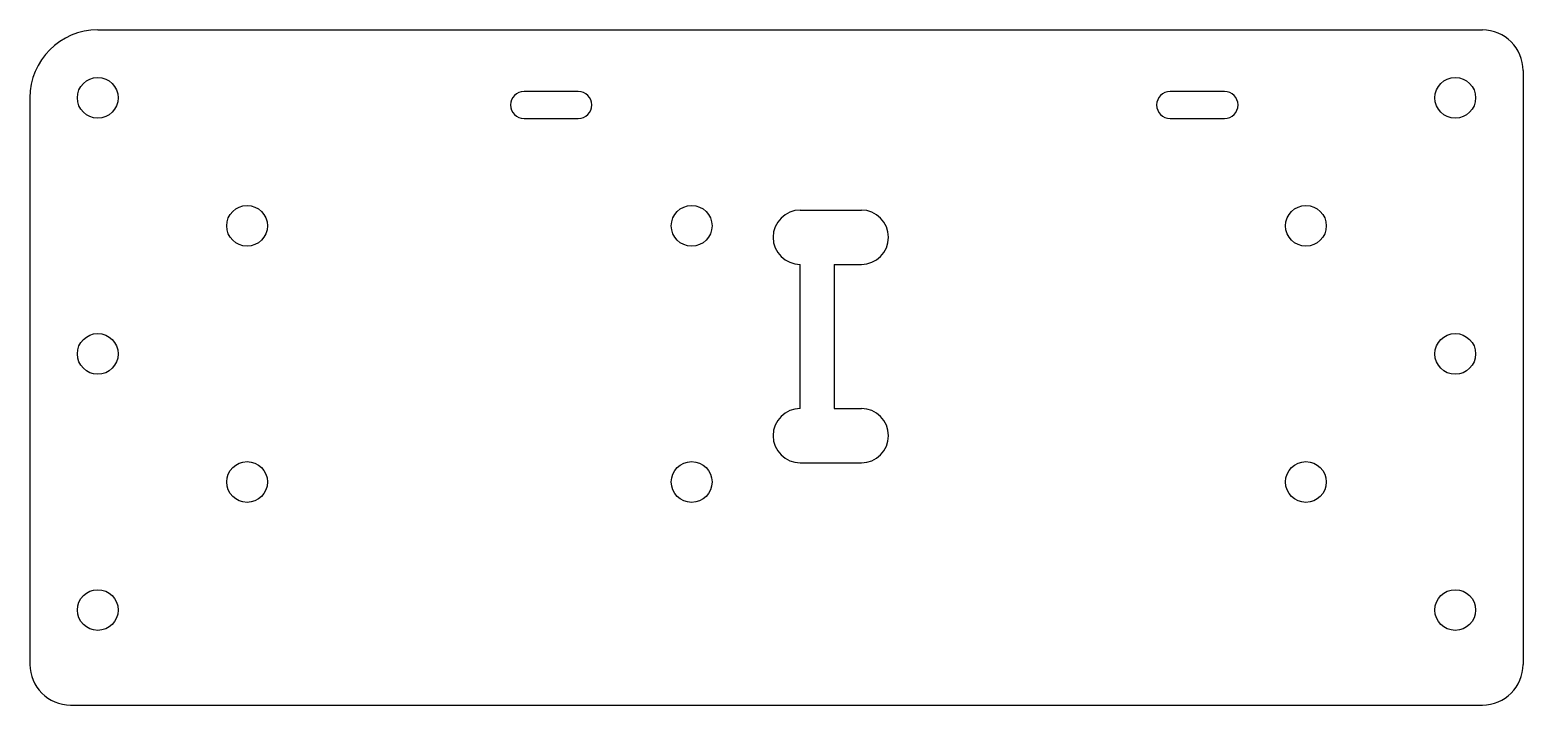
# Model space of a CAD drawing. Extents: x -55 to 55, y -80 to -30.
import ezdxf

# ---------------------------------------------------------------- set-up
doc = ezdxf.new("R2010")
doc.units = 0
doc.layers.add('VISIBLE', color=7, linetype='CONTINUOUS')

msp = doc.modelspace()

# ---------------------------------------------------------------- linework, layer by layer
at = {"layer": 'VISIBLE'}
for p, q in [((-50, -29.96), (52, -29.96)), ((55, -32.96), (55, -76.68)), ((-55, -34.96), (-55, -76.68)), ((-14.6, -34.49), (-18.6, -34.49)), ((33, -34.49), (29, -34.49)), ((-18.6, -36.49), (-14.6, -36.49)), ((29, -36.49), (33, -36.49)), ((1.75, -43.23), (6.25, -43.23)), ((1.75, -57.84), (1.75, -47.23)), ((4.25, -47.23), (6.25, -47.23)), ((4.25, -47.23), (4.25, -57.84)), ((4.25, -57.84), (6.25, -57.84)), ((1.75, -61.84), (6.25, -61.84)), ((-52, -79.68), (52, -79.68))]:
    msp.add_line(p, q, dxfattribs=at)
for centre in [(-50, -34.96), (50, -34.96), (-39, -44.39), (-6.25, -44.39), (39, -44.39), (-50, -53.82), (50, -53.82), (-39, -63.25), (-6.25, -63.25), (39, -63.25), (-50, -72.68), (50, -72.68)]:
    msp.add_circle(centre, 1.5, dxfattribs=at)
for centre, radius, start, end in [((-50, -34.96), 5, 90, 180), ((52, -32.96), 3, 0, 90), ((-18.6, -35.49), 1, 90, 270), ((-14.6, -35.49), 1, 270, 90), ((29, -35.49), 1, 90, 270), ((33, -35.49), 1, 270, 90), ((1.75, -45.23), 2, 90, 270), ((6.25, -45.23), 2, 270, 90), ((1.75, -59.84), 2, 90, 270), ((6.25, -59.84), 2, 270, 90), ((-52, -76.68), 3, 180, 270), ((52, -76.68), 3, 270, 0)]:
    msp.add_arc(centre, radius, start, end, dxfattribs=at)

doc.saveas('drawing.dxf')
